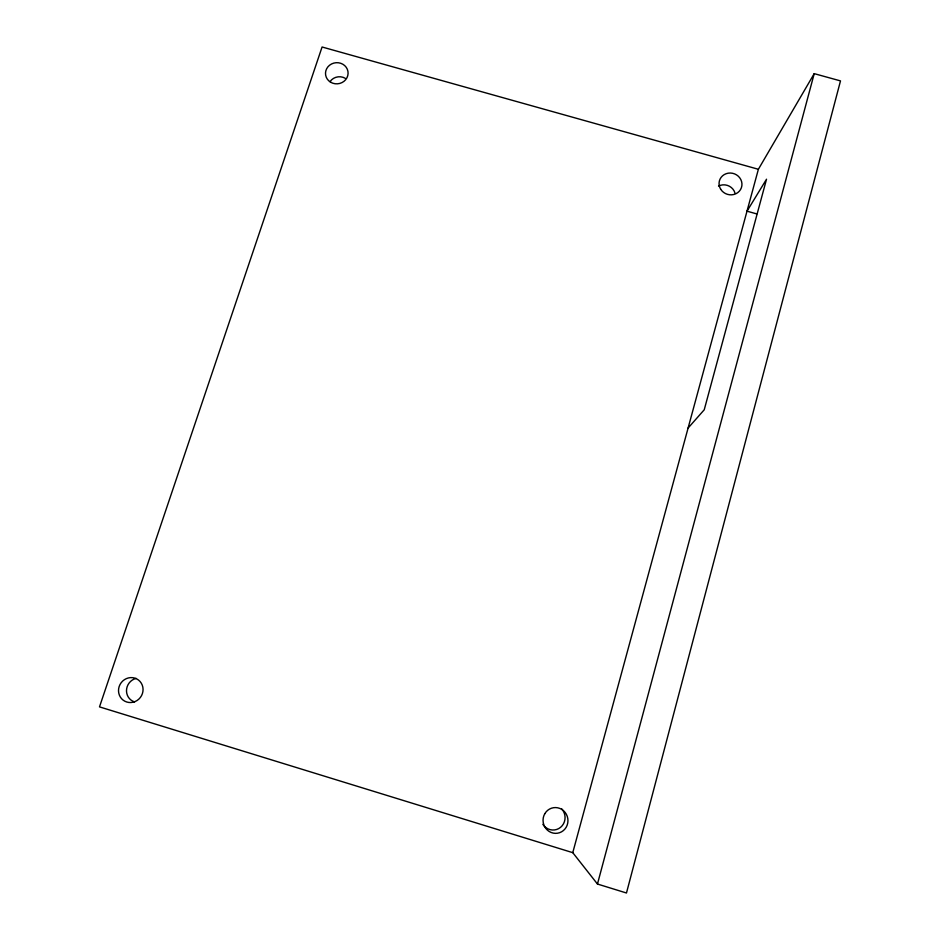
<?xml version="1.0" encoding="UTF-8"?>
<svg xmlns="http://www.w3.org/2000/svg" width="940" height="940" viewBox="0 0 940 940"><rect width="100%" height="100%" fill="white"/><g stroke="black" fill="none" stroke-linecap="round" stroke-linejoin="round"><path stroke-width="1.41" d="M597.464 884.035L814.216 73.649L840.501 80.899L626.475 893L597.464 884.035L572.765 852.662L99.499 706.88L322.079 47L758.38 169.282L814.216 73.649M572.765 852.662L758.38 169.282M688.104 428.041L704.236 409.781L766.523 179.211L747.006 211.171L756.77 213.921M718.513 186.096A11.268 10.61 18.3 0 1 734.974 193.017M330.011 81.674A11.057 10.364 -6.3 0 1 345.238 78.279M134.585 701.91A12.349 11.809 -56 0 1 136.171 678.386M561.638 808.8A12.596 12.138 79.5 0 1 560.604 827.306A12.596 12.138 79.5 0 1 542.862 824.357M544.801 813.711A12.913 12.443 79.3 0 0 555.329 833.357A12.913 12.443 79.3 0 0 566.385 814.334A12.913 12.443 79.3 0 0 544.801 813.711M133.139 702.204A12.655 12.103 -55.7 0 0 140.037 681.477A12.655 12.103 -55.7 0 0 119.169 686.517A12.655 12.103 -55.7 0 0 133.139 702.204M330.751 82.285A11.303 10.575 -6.3 0 0 348.082 73.543A11.303 10.575 -6.3 0 0 331.562 63.955A11.303 10.575 -6.3 0 0 330.751 82.285M720.627 189.128A11.527 10.845 18.2 0 0 740.485 189.645A11.527 10.845 18.2 0 0 730.38 173.03A11.527 10.845 18.2 0 0 720.627 189.128"/></g></svg>
